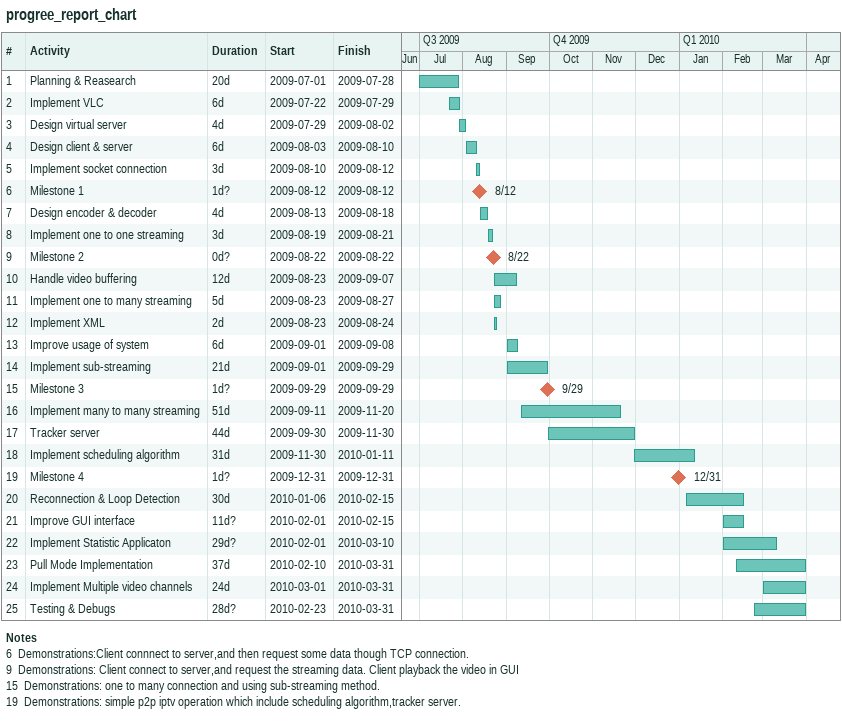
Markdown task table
progree_report_chart

| ID | Task | Duration | Start | Finish |
|---|---|---|---|---|
| 1 | Planning & Reasearch | 20d | 2009-07-01 | 2009-07-28 |
| 2 | Implement VLC | 6d | 2009-07-22 | 2009-07-29 |
| 3 | Design virtual server | 4d | 2009-07-29 | 2009-08-02 |
| 4 | Design client & server | 6d | 2009-08-03 | 2009-08-10 |
| 5 | Implement socket connection | 3d | 2009-08-10 | 2009-08-12 |
| 6 | Milestone 1 | 1d? | 2009-08-12 | 2009-08-12 |
| 7 | Design encoder & decoder | 4d | 2009-08-13 | 2009-08-18 |
| 8 | Implement one to one streaming | 3d | 2009-08-19 | 2009-08-21 |
| 9 | Milestone 2 | 0d? | 2009-08-22 | 2009-08-22 |
| 10 | Handle video buffering | 12d | 2009-08-23 | 2009-09-07 |
| 11 | Implement one to many streaming | 5d | 2009-08-23 | 2009-08-27 |
| 12 | Implement XML | 2d | 2009-08-23 | 2009-08-24 |
| 13 | Improve usage of system | 6d | 2009-09-01 | 2009-09-08 |
| 14 | Implement sub-streaming | 21d | 2009-09-01 | 2009-09-29 |
| 15 | Milestone 3 | 1d? | 2009-09-29 | 2009-09-29 |
| 16 | Implement many to many streaming | 51d | 2009-09-11 | 2009-11-20 |
| 17 | Tracker server | 44d | 2009-09-30 | 2009-11-30 |
| 18 | Implement scheduling algorithm | 31d | 2009-11-30 | 2010-01-11 |
| 19 | Milestone 4 | 1d? | 2009-12-31 | 2009-12-31 |
| 20 | Reconnection & Loop Detection | 30d | 2010-01-06 | 2010-02-15 |
| 21 | Improve GUI interface | 11d? | 2010-02-01 | 2010-02-15 |
| 22 | Implement Statistic Applicaton | 29d? | 2010-02-01 | 2010-03-10 |
| 23 | Pull Mode Implementation | 37d | 2010-02-10 | 2010-03-31 |
| 24 | Implement Multiple video channels | 24d | 2010-03-01 | 2010-03-31 |
| 25 | Testing & Debugs | 28d? | 2010-02-23 | 2010-03-31 |

Notes
- 6: Demonstrations:Client connnect to server,and then request some data though TCP connection.
- 9: Demonstrations: Client connect to server,and request the streaming data. Client playback the video in GUI
- 15: Demonstrations: one to many connection and using sub-streaming method.
- 19: Demonstrations: simple p2p iptv operation which include scheduling algorithm,tracker server.
